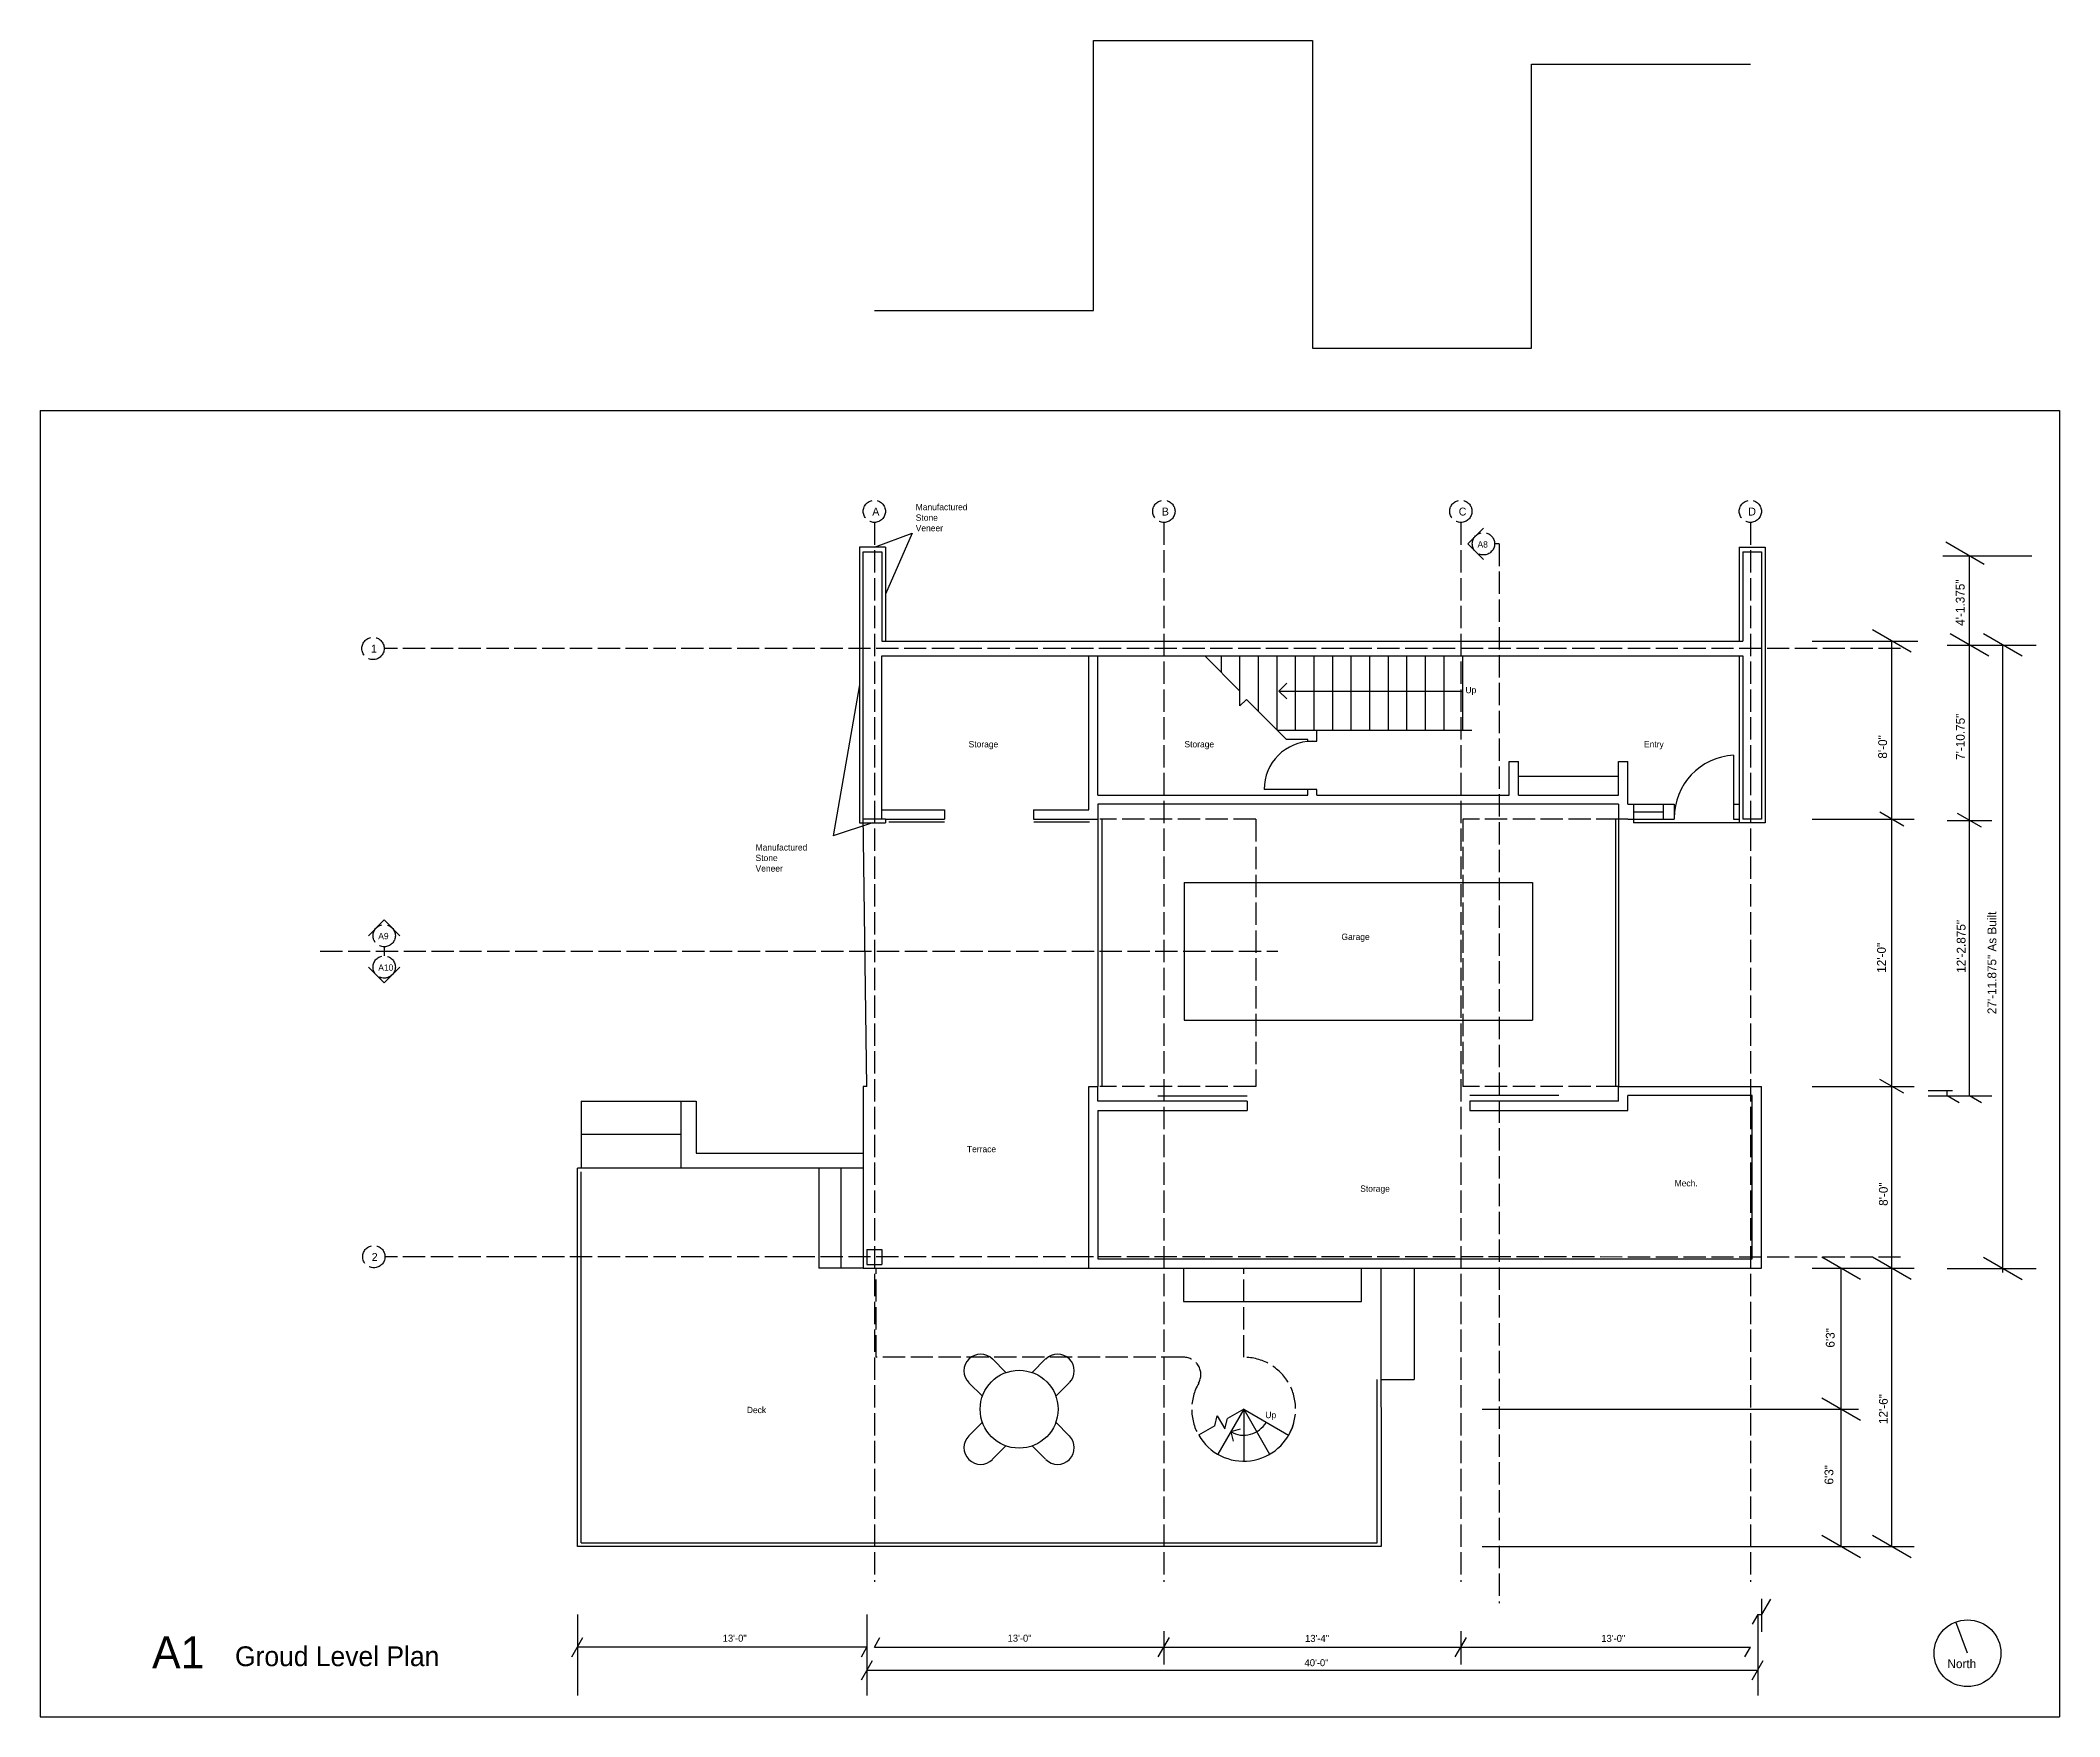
# Model space of a CAD drawing. Header units: inches. Extents: x 967 to 7501, y 257 to 3634.
# Drawn here: x 967 to 2055, y 2730 to 3634 of the extents above; entities that cross this region are included whole.
import ezdxf

# ---------------------------------------------------------------- set-up
doc = ezdxf.new("R2010")
doc.units = ezdxf.units.IN
doc.header["$MEASUREMENT"] = 0
doc.linetypes.add('ACAD_ISO02W100', pattern=[15, 12, -3])
for name, color, linetype in [('const', 7, 'Continuous'), ('e1', 7, 'Continuous'), ('e2', 251, 'Continuous'), ('glass', 172, 'Continuous'), ('grid', 252, 'ACAD_ISO02W100'), ('millwork', 253, 'Continuous'), ('soffit', 253, 'ACAD_ISO02W100'), ('stairs', 140, 'Continuous'), ('walls', 7, 'Continuous')]:
    doc.layers.add(name, color=color, linetype=linetype)

msp = doc.modelspace()

# ---------------------------------------------------------------- linework, layer by layer
for p, q in [((966.9, 3434.3), (2054.9, 3434.3)), ((966.9, 3434.3), (966.9, 2730.3)), ((2054.9, 3434.3), (2054.9, 2730.3)), ((966.9, 2730.3), (2054.9, 2730.3))]:
    msp.add_line(p, q)
at = {"layer": 'const'}
for p, q in [((2014.3, 3351.2), (1993.6, 3363.2)), ((2040, 3355.8), (1992, 3355.8)), ((2006.4, 3064.9), (2006.4, 3355.8)), ((1974.9, 3304), (1954.1, 3316)), ((1964.5, 2822), (1964.5, 3310)), ((1994.4, 3307.8), (2042.4, 3307.8)), ((2016.8, 3301.8), (1996, 3313.8)), ((2034.8, 3301.8), (2014, 3313.8)), ((2024.4, 2969.6), (2024.4, 3307.8)), ((1921.7, 3214), (1976.5, 3214)), ((1971, 3210.3), (1958.1, 3217.7)), ((1994.4, 3213.3), (2018.4, 3213.3)), ((2012.8, 3209.6), (1999.9, 3217)), ((1921.7, 3070), (1976.5, 3070)), ((1971, 3066.3), (1958.1, 3073.7)), ((1984.2, 3067.8), (1997.3, 3067.8)), ((1984.2, 3064.9), (2018.4, 3064.9)), ((1994.4, 3064.9), (1994.4, 3067.8)), ((2000.8, 3061.2), (1994.4, 3064.9)), ((2012.8, 3061.2), (2006.4, 3064.9)), ((1921.7, 2972), (1976.5, 2972)), ((1947.6, 2966), (1926.8, 2978)), ((1937.2, 2822), (1937.2, 2972)), ((1974.9, 2966), (1954.1, 2978)), ((1994.4, 2971.8), (2042.4, 2971.8)), ((2034.8, 2965.8), (2014, 2977.8)), ((1743.8, 2896), (1946.5, 2896)), ((1947.6, 2890), (1926.8, 2902)), ((1743.8, 2822), (1976.5, 2822)), ((1947.6, 2816), (1926.8, 2828)), ((1974.9, 2816), (1954.1, 2828)), ((1256.3, 2785.3), (1256.3, 2741.7)), ((1412.3, 2785.3), (1412.3, 2741.7)), ((1892.3, 2785.3), (1889.3, 2780.1)), ((1892.3, 2785.3), (1892.3, 2741.7)), ((1892.3, 2785.3), (1894.3, 2785.3)), ((1899.1, 2793.6), (1894.3, 2785.3)), ((1253.3, 2762.6), (1259.3, 2773)), ((1412.3, 2767.8), (1256.3, 2767.8)), ((1409.3, 2762.6), (1412.3, 2767.8)), ((1416.3, 2767.8), (1419.3, 2773)), ((1416.3, 2767.8), (1888.3, 2767.8)), ((1569.3, 2762.6), (1575.3, 2773)), ((1729.3, 2762.6), (1735.3, 2773)), ((1885.3, 2762.6), (1888.3, 2767.8)), ((1409.3, 2750.1), (1415.3, 2760.5)), ((1412.3, 2755.3), (1892.3, 2755.3)), ((1889.3, 2750.1), (1895.3, 2760.5))]:
    msp.add_line(p, q, dxfattribs=at)
at = {"layer": 'e1'}
msp.add_circle((2005.3, 2764.5), 18, dxfattribs=at)
at = {"layer": 'e2'}
for p, q in [((1753, 3362.4), (1750.5, 3362.4)), ((1412.3, 3070), (1410.3, 3216)), ((1412.3, 3070), (1410.3, 3070)), ((1410.3, 3070), (1410.3, 2972)), ((1410.3, 2972), (1531.8, 2972))]:
    msp.add_line(p, q, dxfattribs=at)
at = {"layer": 'glass'}
msp.add_line((1825.3, 3218), (1841.3, 3218), dxfattribs=at)
at = {"layer": 'grid'}
for p, q in [((1416.3, 3373.9), (1416.3, 2803)), ((1572.3, 3373.9), (1572.3, 2803)), ((1732.3, 3373.9), (1732.3, 2803)), ((1888.3, 3373.9), (1888.3, 2803)), ((1753, 3362.4), (1753, 2791.5)), ((1969.3, 3306), (1152.2, 3306)), ((1152.2, 3145.2), (1152.2, 3140.3)), ((1117.7, 3142.8), (1633.7, 3142.8)), ((1969.3, 2978), (1152.6, 2978.2))]:
    msp.add_line(p, q, dxfattribs=at)
for centre in [(1416.3, 3379.9), (1572.3, 3379.9), (1732.3, 3379.9), (1888.3, 3379.9), (1744.5, 3362.4), (1146.2, 3306), (1152.2, 3151.2), (1152.2, 3134.3), (1146.6, 2978.2)]:
    msp.add_circle(centre, 6, dxfattribs=at)
at = {"layer": 'millwork'}
for p, q in [((1416.3, 3360.6), (1436.6, 3368.1)), ((1436.6, 3368.1), (1422.3, 3335.3)), ((1408.3, 3286.3), (1394.1, 3205.1)), ((1879.3, 3248.5), (1879.3, 3214.5)), ((1817.3, 3237), (1763.3, 3237)), ((1825.3, 3222), (1841.3, 3222)), ((1415.3, 3212), (1394.1, 3205.1)), ((1825.3, 3214), (1841.3, 3214)), ((1825.3, 3214), (1825.3, 3212)), ((1882.3, 3212), (1825.3, 3212)), ((1258.3, 3062), (1312.3, 3062)), ((1258.3, 3062), (1258.3, 3026)), ((1312.3, 3062), (1320.3, 3062)), ((1312.3, 3026), (1312.3, 3062)), ((1320.3, 3062), (1320.3, 3034)), ((1617.1, 3064.7), (1569.1, 3064.7)), ((1785.1, 3065.1), (1737.1, 3065.1)), ((1312.3, 3044), (1258.3, 3044)), ((1256.3, 2822), (1256.3, 3026)), ((1312.3, 3026), (1256.3, 3026)), ((1410.3, 3026), (1312.3, 3026)), ((1320.3, 3034), (1410.3, 3034)), ((1386.3, 3026), (1386.3, 2972)), ((1398.3, 3026), (1398.3, 2972)), ((1258.3, 2824), (1258.3, 3024)), ((1410.3, 2972), (1386.3, 2972)), ((1582.8, 2972), (1582.8, 2954)), ((1678.8, 2954), (1678.8, 2972)), ((1689.2, 2972), (1689.3, 2822)), ((1707.2, 2972), (1707.2, 2912)), ((1582.8, 2954), (1678.8, 2954)), ((1480, 2923.1), (1487.2, 2915.8)), ((1508.6, 2923.1), (1501.3, 2915.8)), ((1467.2, 2910.3), (1474.5, 2903.1)), ((1521.3, 2910.3), (1514.1, 2903.1)), ((1687.3, 2824), (1687.3, 2912)), ((1689.2, 2912), (1707.2, 2912)), ((1615.3, 2896), (1601.3, 2871.8)), ((1615.3, 2896), (1606.6, 2891)), ((1615.3, 2896), (1639.5, 2882)), ((1615.3, 2896), (1629.3, 2871.8)), ((1467.2, 2881.7), (1474.5, 2889)), ((1521.3, 2881.7), (1514.1, 2889)), ((1599.7, 2887), (1591, 2882)), ((1599.7, 2887), (1601.1, 2892.5)), ((1601.1, 2892.5), (1605.1, 2885.5)), ((1605.1, 2885.5), (1606.6, 2891)), ((1613.5, 2885.3), (1608.3, 2883.9)), ((1608.3, 2883.9), (1609.7, 2878.7)), ((1480, 2869), (1487.2, 2876.2)), ((1508.6, 2869), (1501.3, 2876.2)), ((1689.3, 2822), (1256.3, 2822)), ((1258.3, 2824), (1687.3, 2824))]:
    msp.add_line(p, q, dxfattribs=at)
for centre, radius, start, end in [((1652.3, 3230), 26, 90, 180), ((1881, 3214.8), 33.7, 92.925, 180.4738), ((1473.6, 2916.7), 9, 45, 225), ((1515, 2916.7), 9, 315, 135), ((1615.3, 2896), 28, 210, 345), ((1615.3, 2896), 14, 240, 330), ((1473.6, 2875.3), 9, 135, 315), ((1515, 2875.3), 9, 225, 45)]:
    msp.add_arc(centre, radius, start, end, dxfattribs=at)
at = {"layer": 'soffit'}
for p, q in [((1621.8, 3214), (1537.8, 3214)), ((1621.8, 3214), (1621.8, 3070)), ((1817.3, 3214), (1733.3, 3214)), ((1733.3, 3214), (1733.3, 3070)), ((1621.8, 3070), (1537.8, 3070)), ((1817.3, 3070), (1733.3, 3070)), ((1417.3, 2924), (1417.3, 2972)), ((1615.3, 2924), (1615.3, 2972)), ((1582.9, 2924), (1417.3, 2924))]:
    msp.add_line(p, q, dxfattribs=at)
for centre, radius, start, end in [((1582.9, 2914.7), 9.33, 330, 90), ((1615.3, 2896), 28, 330, 90), ((1615.3, 2896), 28, 150, 210)]:
    msp.add_arc(centre, radius, start, end, dxfattribs=at)
at = {"layer": 'stairs'}
for p, q in [((1613.3, 3283), (1594.3, 3302)), ((1603.3, 3293), (1603.3, 3302)), ((1613.3, 3275), (1613.3, 3302)), ((1623.3, 3272), (1623.3, 3302)), ((1633.3, 3262), (1633.3, 3302)), ((1643.3, 3262), (1643.3, 3302)), ((1653.3, 3262), (1653.3, 3302)), ((1663.3, 3262), (1663.3, 3302)), ((1673.3, 3262), (1673.3, 3302)), ((1683.3, 3262), (1683.3, 3302)), ((1693.3, 3262), (1693.3, 3302)), ((1703.3, 3262), (1703.3, 3302)), ((1713.3, 3262), (1713.3, 3302)), ((1723.3, 3262), (1723.3, 3302)), ((1733.3, 3262), (1733.3, 3302)), ((1634.3, 3283), (1638.5, 3287.2)), ((1613.3, 3275), (1616.8, 3278.5)), ((1638.3, 3257), (1616.8, 3278.5)), ((1634.3, 3283), (1733.3, 3283)), ((1634.3, 3283), (1638.5, 3278.8)), ((1633.3, 3262), (1738.3, 3262)), ((1649.8, 3257), (1638.3, 3257)), ((1649.8, 3256), (1654.8, 3256)), ((1652.3, 3230), (1626.3, 3230)), ((1654.8, 3230), (1649.8, 3230))]:
    msp.add_line(p, q, dxfattribs=at)
msp.add_lwpolyline([(1416.3, 3488.1), (1534.3, 3488.1), (1534.3, 3633.7), (1652.3, 3633.7), (1652.3, 3467.9), (1770.3, 3467.9), (1770.3, 3620.8), (1888.3, 3620.8)], dxfattribs=at)
at = {"layer": 'walls'}
for p, q in [((1744.5, 3370.9), (1736, 3362.4)), ((1744.5, 3353.9), (1736, 3362.4)), ((1408.3, 3360.6), (1408.3, 3212)), ((1422.3, 3360.6), (1408.3, 3360.6)), ((1410.3, 3214), (1410.3, 3358)), ((1410.3, 3358), (1420.3, 3358)), ((1420.3, 3358), (1420.3, 3310)), ((1422.3, 3360.6), (1422.3, 3310)), ((1882.3, 3360.6), (1882.3, 3310)), ((1882.3, 3360.6), (1896.3, 3360.6)), ((1884.3, 3358), (1884.3, 3310)), ((1884.3, 3358), (1894.3, 3358)), ((1894.3, 3358), (1894.3, 3214)), ((1896.3, 3360.6), (1896.3, 3212)), ((1420.3, 3310), (1884.3, 3310)), ((1921.7, 3310), (1978.5, 3310)), ((1420.3, 3302), (1884.3, 3302)), ((1420.3, 3214), (1420.3, 3302)), ((1531.8, 3219), (1531.8, 3302)), ((1536.8, 3227), (1536.8, 3302)), ((1882.3, 3302), (1882.3, 3212)), ((1884.3, 3302), (1884.3, 3214)), ((1649.8, 3256), (1649.8, 3257)), ((1654.8, 3256), (1654.8, 3262)), ((1758.3, 3245), (1763.3, 3245)), ((1758.3, 3227), (1758.3, 3245)), ((1763.3, 3227), (1763.3, 3245)), ((1763.3, 3227), (1763.3, 3245)), ((1817.3, 3227), (1817.3, 3245)), ((1817.3, 3245), (1822.3, 3245)), ((1822.3, 3222), (1822.3, 3245)), ((1536.8, 3227), (1649.8, 3227)), ((1817.3, 3222), (1536.8, 3222)), ((1536.8, 3222), (1536.8, 3214)), ((1649.8, 3227), (1649.8, 3230)), ((1654.8, 3227), (1654.8, 3230)), ((1654.8, 3227), (1758.3, 3227)), ((1763.3, 3227), (1817.3, 3227)), ((1817.3, 3222), (1817.3, 3214)), ((1822.3, 3222), (1825.3, 3222)), ((1825.3, 3222), (1825.3, 3214)), ((1841.3, 3222), (1841.3, 3214)), ((1841.3, 3222), (1846.3, 3222)), ((1846.3, 3222), (1847.3, 3222)), ((1847.3, 3222), (1847.3, 3214)), ((1879.3, 3222), (1879.3, 3214)), ((1879.3, 3222), (1882.3, 3222)), ((1408.3, 3212), (1422.3, 3212)), ((1422.3, 3214), (1410.3, 3214)), ((1420.3, 3219), (1454.1, 3219)), ((1422.3, 3214), (1454.1, 3214)), ((1422.3, 3214), (1422.3, 3212)), ((1454.1, 3212.3), (1424.1, 3212.3)), ((1454.1, 3219), (1454.1, 3214)), ((1502.1, 3219), (1502.1, 3214)), ((1502.1, 3219), (1531.8, 3219)), ((1502.1, 3214), (1536.8, 3214)), ((1532.3, 3212.3), (1502.3, 3212.3)), ((1536.8, 3214), (1536.8, 3070)), ((1538.8, 3214), (1538.8, 3070)), ((1815.6, 3214), (1815.6, 3070)), ((1817.3, 3214), (1817.3, 3070)), ((1822.3, 3214), (1817.3, 3214)), ((1822.3, 3214), (1825.3, 3214)), ((1841.3, 3214), (1847.3, 3214)), ((1879.3, 3214), (1882.3, 3214)), ((1896.3, 3212), (1882.3, 3212)), ((1894.3, 3214), (1884.3, 3214)), ((1583.2, 3179.9), (1771, 3179.9)), ((1583.2, 3179.9), (1583.2, 3105.7)), ((1771, 3179.9), (1771, 3105.7)), ((1143.7, 3151.2), (1152.2, 3159.7)), ((1160.7, 3151.2), (1152.2, 3159.7)), ((1143.7, 3134.3), (1152.2, 3125.8)), ((1160.7, 3134.3), (1152.2, 3125.8)), ((1583.2, 3105.7), (1771, 3105.7)), ((1531.8, 2972), (1531.8, 3070)), ((1531.8, 3070), (1536.8, 3070)), ((1536.8, 3062), (1536.8, 3070)), ((1817.3, 3070), (1887.8, 3070)), ((1817.3, 3062), (1817.3, 3070)), ((1887.8, 3070), (1894.3, 3070)), ((1894.3, 2972), (1894.3, 3070)), ((1617.1, 3062), (1536.8, 3062)), ((1617.1, 3062), (1617.1, 3057)), ((1817.3, 3062), (1737.1, 3062)), ((1737.1, 3062), (1737.1, 3057)), ((1889.3, 3065), (1822.3, 3065)), ((1822.3, 3057), (1822.3, 3065)), ((1889.3, 2977), (1889.3, 3065)), ((1536.8, 3057), (1536.8, 2977)), ((1536.8, 3057), (1617.1, 3057)), ((1737.1, 3057), (1822.3, 3057)), ((1412.3, 2982), (1420.3, 2982)), ((1412.3, 2982), (1412.3, 2974)), ((1420.3, 2982), (1420.3, 2974)), ((1412.3, 2974), (1420.3, 2974)), ((1531.8, 2972), (1894.3, 2972)), ((1536.8, 2977), (1889.3, 2977)), ((1615.3, 2896), (1615.3, 2868)), ((1894.3, 2793.9), (1894.3, 2776)), ((1572.3, 2776.4), (1572.3, 2758.4)), ((1732.3, 2776.4), (1732.3, 2758.4)), ((2005.3, 2764.5), (1999.1, 2781.4))]:
    msp.add_line(p, q, dxfattribs=at)
msp.add_circle((1494.3, 2896), 21, dxfattribs=at)

# ---------------------------------------------------------------- texts
at = {"layer": 'const', "attachment_point": 1}
for s, insert, char_height, width in [('\\pt3.4098;Manufactured^JStone^JVeneer', (1438.6, 3383.9), 3.41, 1300.158), ('A', (1415.2, 3381.9), 4.26, 1625.197), ('B', (1571.2, 3381.9), 4.26, 1625.197), ('C', (1731.2, 3381.9), 4.26, 1625.197), ('D', (1887.2, 3381.9), 4.26, 1625.197), ('A8', (1741.3, 3363.8), 3.41, 1300.158), ('1', (1145.1, 3308), 4.26, 1625.197), ('\\pt3.4098;Up', (1734.8, 3285.3), 3.41, 1300.158), ('\\pt3.4098;Storage', (1467.1, 3256.1), 3.41, 1300.158), ('\\pt3.4098;Storage', (1583.4, 3256.1), 3.41, 1300.158), ('\\pt3.4098;Entry', (1831, 3256.1), 3.41, 1300.158), ('\\pt3.4098;Manufactured^JStone^JVeneer', (1352.3, 3200.5), 3.41, 1300.158), ('A9', (1149, 3152.7), 3.41, 1300.158), ('\\pt3.4098;Garage', (1668, 3152.3), 3.41, 1300.158), ('A10', (1149, 3135.7), 3.41, 1300.158), ('\\pt3.4098;Terrace', (1466.2, 3037.9), 3.41, 1300.158), ('\\pt3.4098;Storage', (1678.1, 3016.6), 3.41, 1300.158), ('\\pt3.4098;Mech.', (1847.5, 3019.5), 3.41, 1300.158), ('2', (1145.5, 2980.2), 4.26, 1625.197), ('\\pt3.4098;Deck', (1347.6, 2897.3), 3.41, 1300.158), ('\\pt3.4098;Up', (1627, 2894.6), 3.41, 1300.158), ('13\'-0"', (1334.6, 2774.5), 3.79, 1444.62), ('13\'-0"', (1488.1, 2774.5), 3.79, 1444.62), ('13\'-4"', (1648.4, 2774.4), 3.79, 1444.62), ('13\'-0"', (1808, 2774.4), 3.79, 1444.62), ('A1', (1027.1, 2773.6), 17.26, 6582.049), ('Groud Level Plan', (1071.8, 2768.2), 10.656, 4062.993), ('40\'-0"', (1648.1, 2761.3), 3.79, 1444.62), ('North', (1994.5, 2761.2), 4.74, 1805.775)]:
    msp.add_mtext(s, dxfattribs=dict(at, insert=insert, char_height=char_height, width=width))
at = {"layer": 'const', "width": 1805.775, "attachment_point": 1, "rotation": 90}
for s, insert, char_height in [('4\'-1.375"', (1999, 3318.2), 4.74), ('7\'-10.75"', (1999.1, 3245.9), 4.74), ('8\'-0"', (1957.2, 3246.6), 4.74), ('12\'-2.875"', (1999.5, 3131.2), 4.74), ('27\'-11.875" As Built', (2016.1, 3108.9), 4.736), ('12\'-0"', (1956.6, 3131.2), 4.74), ('8\'-0"', (1957.6, 3005.6), 4.74), ('6\'3"', (1929, 2929.2), 4.74), ('12\'-6"', (1957.6, 2888), 4.74), ('6\'3"', (1928.3, 2855.4), 4.74)]:
    msp.add_mtext(s, dxfattribs=dict(at, insert=insert, char_height=char_height))

doc.saveas('drawing.dxf')
